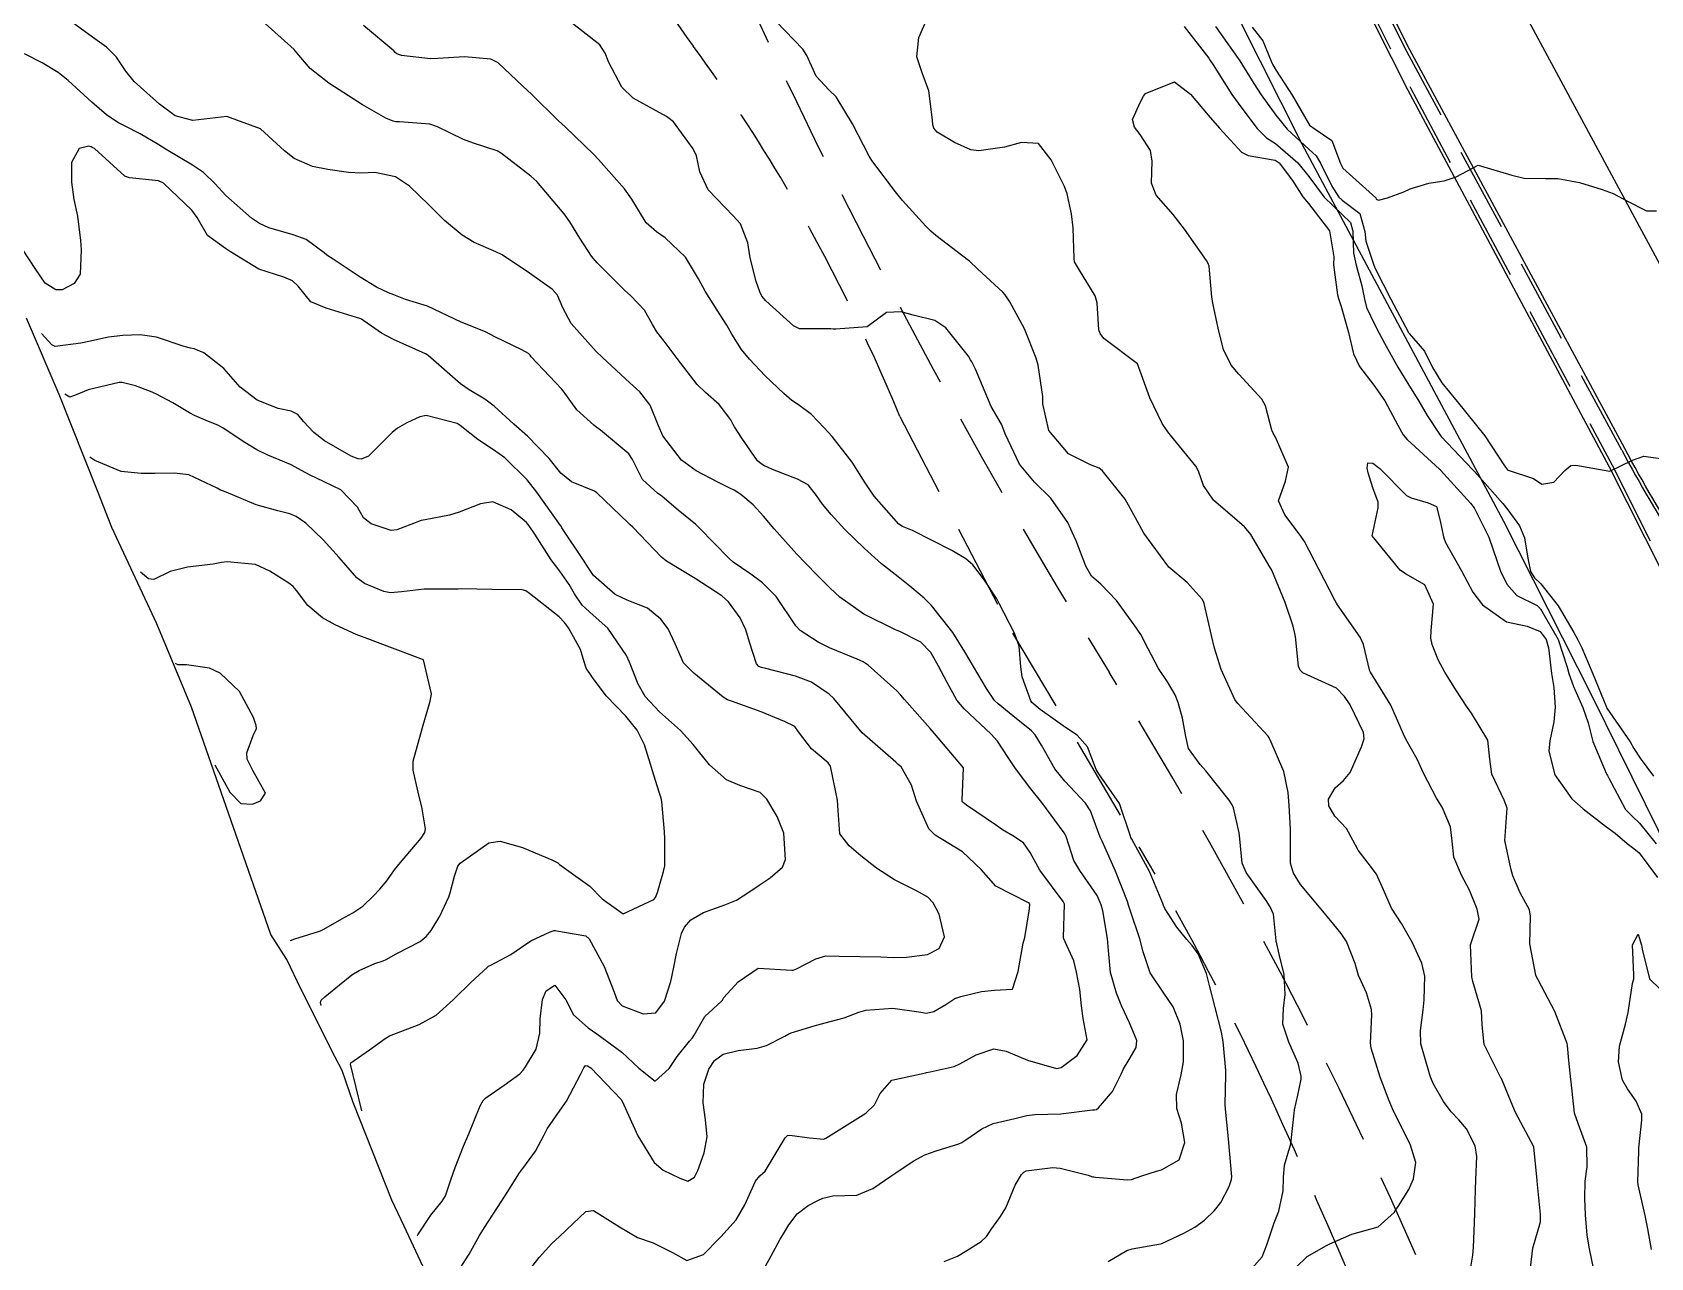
# Model space of a CAD drawing. Header units: metres. Extents: x 298520 to 308411, y 7433745 to 7450750.
# Drawn here: x 302644.4 to 302740.1, y 7440937.7 to 7441010.2 of the extents above; entities that cross this region are included whole.
import ezdxf

# ---------------------------------------------------------------- set-up
doc = ezdxf.new("R2010")
doc.units = ezdxf.units.M
doc.header["$LTSCALE"] = 10
doc.linetypes.add('DASHED', pattern=[0.75, 0.5, -0.25])
for name, color, linetype in [('Area', 45, 'Continuous'), ('Canteiro', 45, 'DASHED'), ('Curvas de Nivel 1m', 11, 'Continuous'), ('Curvas de Nivel 5m', 15, 'Continuous'), ('Vias Primárias', 230, 'Continuous'), ('Vias Secundárias', 230, 'DASHED')]:
    doc.layers.add(name, color=color, linetype=linetype)

msp = doc.modelspace()

# ---------------------------------------------------------------- linework, layer by layer
at = {"layer": 'Area'}
msp.add_polyline3d([(302690.281, 7440891.074, 763.461), (302685.371, 7440901.289, 762.691), (302684.109, 7440903.744, 762.881), (302683.109, 7440905.824, 763.361), (302678.395, 7440915.061, 773.001), (302676.278, 7440919.395, 768.061), (302675.533, 7440921.332, 770.751), (302675.264, 7440921.825, 780.751), (302670.496, 7440930.782, 757.921), (302666.37, 7440939.604, 763.641), (302665.641, 7440941.147, 763.231), (302663.358, 7440946.921, 757.271), (302662.693, 7440948.822, 757.801), (302662.295, 7440949.611, 758.961), (302660.285, 7440953.612, 755.331), (302659.422, 7440955.377, 757.851), (302658.488, 7440956.863, 755.241), (302653.797, 7440970.304, 751.521), (302651.742, 7440975.228, 760.161), (302649.09, 7440980.925, 758.221), (302648.243, 7440983.095, 762.611), (302645.975, 7440988.79, 758.451), (302644.037, 7440993.305, 755.891)], dxfattribs=at)
at = {"layer": 'Canteiro'}
msp.add_lwpolyline([(302741.786, 7440979.643, -0.017959), (302738.353, 7440985.498), (302725.645, 7441009.079), (302705.945, 7441048.292)], format="xyb", dxfattribs=at)
msp.add_lwpolyline([(302712.311, 7441033.791), (302725.858, 7441006.922), (302737.78, 7440984.608), (302743.075, 7440974.138)], dxfattribs=at)
at = {"layer": 'Curvas de Nivel 1m', "flags": 128}
for points, elevation in [([(302687.514, 7440936.856), (302688.072, 7440937.861), (302688.606, 7440938.845), (302688.786, 7440939.155), (302689.106, 7440939.68), (302689.607, 7440940.343), (302690.247, 7440940.829), (302690.817, 7440941.132), (302691.127, 7440941.269), (302691.72, 7440941.402), (302693.129, 7440941.444), (302694.071, 7440941.844), (302695.141, 7440942.566), (302695.433, 7440942.766), (302696.453, 7440943.451), (302697.159, 7440943.831), (302697.823, 7440944.073), (302699.169, 7440944.476), (302699.334, 7440944.554), (302699.57, 7440944.716), (302700.512, 7440945.375), (302701.183, 7440945.684), (302702.475, 7440945.97), (302703.188, 7440946.148), (302703.645, 7440946.209), (302705.189, 7440946.258), (302707.056, 7440946.486), (302707.192, 7440946.494), (302707.297, 7440946.514), (302707.428, 7440946.618), (302708.24, 7440947.572), (302708.763, 7440948.604), (302708.904, 7440948.917), (302709.226, 7440949.475), (302709.651, 7440950.181), (302709.684, 7440950.596), (302709.253, 7440951.628), (302708.806, 7440952.605), (302708.488, 7440953.395), (302708.131, 7440954.612), (302708.01, 7440955.909), (302707.96, 7440956.614), (302707.679, 7440958.267), (302707.581, 7440958.618), (302707.341, 7440959.169), (302706.319, 7440960.636), (302705.967, 7440961.239), (302705.5, 7440962.648), (302705.468, 7440962.733), (302705.385, 7440962.873), (302704.07, 7440964.663), (302703.415, 7440965.478), (302702.504, 7440966.684), (302702.081, 7440967.332), (302701.449, 7440968.283), (302701.08, 7440968.704), (302699.475, 7440970.199), (302699.049, 7440970.724), (302698.464, 7440971.76), (302697.955, 7440972.735), (302697.511, 7440973.537), (302696.917, 7440974.149), (302695.672, 7440974.768), (302695.524, 7440974.832), (302695.426, 7440974.87), (302693.538, 7440975.807), (302692.126, 7440976.804), (302691.558, 7440977.332), (302690.821, 7440978.076), (302690.076, 7440978.832), (302689.581, 7440979.35), (302688.245, 7440980.854), (302687.61, 7440981.602), (302687.011, 7440982.263), (302686.281, 7440982.88), (302685.87, 7440983.131), (302685.627, 7440983.252), (302684.921, 7440983.606), (302683.637, 7440984.273), (302682.769, 7440984.919), (302681.664, 7440986.343), (302681.397, 7440986.934), (302680.911, 7440988.168), (302680.302, 7440988.951), (302679.701, 7440989.486), (302678.094, 7440990.976), (302677.727, 7440991.34), (302676.24, 7440992.995), (302675.752, 7440993.921), (302675.428, 7440994.673), (302675.14, 7440995.009), (302673.777, 7440995.973), (302672.155, 7440997.046), (302671.795, 7440997.221), (302670.508, 7440997.777), (302669.804, 7440998.215), (302668.757, 7440999.091), (302667.827, 7441000.014), (302666.678, 7441001.112), (302665.848, 7441001.659), (302664.626, 7441001.914), (302663.85, 7441001.883), (302663.084, 7441001.925), (302661.852, 7441002.103), (302660.949, 7441002.279), (302659.858, 7441002.755), (302659.283, 7441003.206), (302657.876, 7441004.502), (302655.883, 7441005.24), (302653.88, 7441005.003), (302652.823, 7441005.281), (302651.893, 7441005.955), (302650.402, 7441007.305), (302649.919, 7441007.92), (302649.359, 7441008.75), (302648.761, 7441009.328), (302647.942, 7441009.922), (302645.963, 7441011.36)], 758), ([(302698.291, 7440937.518), (302699.084, 7440937.841), (302699.637, 7440938.165), (302700.484, 7440938.706), (302700.803, 7440938.998), (302701.104, 7440939.463), (302701.625, 7440940.183), (302701.936, 7440940.688), (302702.497, 7440942.04), (302702.871, 7440942.674), (302703.005, 7440942.812), (302703.146, 7440942.876), (302704.728, 7440943.076), (302705.149, 7440943.05), (302706.798, 7440942.625), (302707.056, 7440942.536), (302707.142, 7440942.522), (302707.249, 7440942.512), (302709.14, 7440942.348), (302709.363, 7440942.375), (302709.99, 7440942.592), (302710.857, 7440942.873), (302711.148, 7440942.95), (302712.18, 7440943.542), (302712.519, 7440944.56), (302712.328, 7440945.706), (302712.053, 7440946.567), (302712.025, 7440947.391), (302712.298, 7440948.564), (302712.451, 7440949.335), (302712.446, 7440950.562), (302712.239, 7440951.552), (302711.826, 7440952.572), (302711.275, 7440953.385), (302710.476, 7440954.588), (302710.067, 7440955.831), (302709.855, 7440956.595), (302709.329, 7440958.183), (302709.201, 7440958.601), (302709.129, 7440958.809), (302708.43, 7440960.609), (302707.628, 7440962.37), (302707.518, 7440962.619), (302707.387, 7440962.999), (302706.939, 7440964.168), (302706.643, 7440964.631), (302705.422, 7440965.928), (302704.841, 7440966.656), (302704.053, 7440968.058), (302703.684, 7440968.668), (302703.457, 7440968.909), (302702.361, 7440969.795), (302701.48, 7440970.496), (302701.274, 7440970.702), (302700.795, 7440971.402), (302700.025, 7440972.715), (302699.512, 7440973.581), (302698.806, 7440974.727), (302697.547, 7440976.318), (302697.113, 7440976.747), (302696.264, 7440977.463), (302695.565, 7440978.007), (302694.59, 7440978.78), (302693.586, 7440979.677), (302692.424, 7440980.802), (302691.612, 7440981.689), (302691.103, 7440982.302), (302690.747, 7440982.823), (302690.244, 7440983.446), (302689.632, 7440983.789), (302688.138, 7440984.355), (302687.64, 7440984.599), (302687.47, 7440984.692), (302687.249, 7440984.866), (302686.323, 7440986.22), (302685.894, 7440986.887), (302685.813, 7440987.026), (302685.677, 7440987.291), (302684.99, 7440988.201), (302684.192, 7440988.905), (302683.7, 7440989.381), (302682.504, 7440990.922), (302681.733, 7440991.941), (302681.305, 7440992.503), (302681.05, 7440992.94), (302680.585, 7440993.781), (302679.76, 7440994.629), (302679.392, 7440994.964), (302677.787, 7440996.573), (302677.446, 7440996.983), (302676.749, 7440998.045), (302676.158, 7440998.997), (302675.82, 7440999.482), (302674.53, 7441001.02), (302674.202, 7441001.381), (302673.85, 7441001.714), (302672.125, 7441003.047), (302671.864, 7441003.202), (302670.463, 7441003.665), (302669.871, 7441003.867), (302668.343, 7441004.631), (302667.88, 7441004.785), (302666.091, 7441004.908), (302665.881, 7441004.923), (302665.708, 7441004.949), (302665.285, 7441005.129), (302663.895, 7441005.928), (302661.973, 7441007.169), (302661.913, 7441007.211), (302660.815, 7441008.08), (302659.932, 7441009.124), (302659.862, 7441009.201), (302657.958, 7441010.911)], 759), ([(302716.486, 7440937.109), (302717.086, 7440937.807), (302717.363, 7440938.506), (302717.799, 7440939.814), (302718.076, 7440940.496), (302718.346, 7440941.703), (302718.349, 7440942.492), (302718.423, 7440943.222), (302718.784, 7440944.486), (302718.997, 7440946.289), (302719.009, 7440946.483), (302719.202, 7440947.361), (302719.394, 7440948.296), (302719.394, 7440948.478), (302719.224, 7440949.248), (302718.677, 7440950.488), (302718.323, 7440951.563), (302718.364, 7440952.489), (302718.451, 7440953.309), (302718.39, 7440954.489), (302718.098, 7440955.695), (302717.931, 7440956.494), (302717.767, 7440958.057), (302717.578, 7440958.498), (302717.338, 7440958.869), (302716.142, 7440960.518), (302715.917, 7440961.07), (302715.767, 7440962.524), (302715.731, 7440962.869), (302715.401, 7440964.35), (302715.329, 7440964.531), (302715.142, 7440964.798), (302713.77, 7440966.547), (302713.437, 7440966.918), (302712.741, 7440967.855), (302712.584, 7440968.563), (302712.38, 7440969.656), (302712.122, 7440970.57), (302711.956, 7440971.041), (302711.495, 7440971.801), (302710.971, 7440972.585), (302710.358, 7440973.748), (302709.917, 7440974.596), (302709.531, 7440975.169), (302708.478, 7440976.611), (302707.563, 7440977.584), (302706.996, 7440978.057), (302706.663, 7440978.634), (302706.09, 7440980.148), (302705.868, 7440980.646), (302705.791, 7440980.833), (302705.609, 7440981.229), (302704.601, 7440982.66), (302703.632, 7440983.604), (302702.748, 7440984.679), (302701.896, 7440986.461), (302701.82, 7440986.689), (302701.676, 7440987.038), (302701.071, 7440988.083), (302700.809, 7440988.703), (302700.147, 7440990.283), (302699.933, 7440990.717), (302699.859, 7440990.852), (302699.726, 7440991.052), (302698.391, 7440992.734), (302697.747, 7440993.171), (302696.467, 7440993.477), (302695.752, 7440993.674), (302694.888, 7440993.642), (302693.743, 7440992.79), (302691.898, 7440992.652), (302691.741, 7440992.663), (302691.598, 7440992.668), (302689.741, 7440992.681), (302689.389, 7440992.844), (302687.758, 7440994.327), (302687.514, 7440994.617), (302687.386, 7440994.866), (302687.172, 7440995.469), (302686.828, 7440996.874), (302686.694, 7440997.769), (302686.25, 7440998.883), (302685.82, 7440999.358), (302684.337, 7441000.905), (302683.854, 7441001.969), (302683.643, 7441002.912), (302683.454, 7441003.327), (302682.286, 7441004.926), (302681.887, 7441005.232), (302681.273, 7441005.559), (302679.903, 7441006.317), (302679.246, 7441006.967), (302678.474, 7441008.428), (302678.245, 7441008.977), (302677.94, 7441009.471), (302675.963, 7441011)], 761), ([(302719.08, 7440937.165), (302719.75, 7440937.81), (302720.907, 7440938.462), (302721.025, 7440938.529), (302721.094, 7440938.563), (302722.403, 7440939.141), (302723.107, 7440939.344), (302723.962, 7440939.569), (302724.901, 7440940.412), (302724.985, 7440940.55), (302725.127, 7440940.776), (302725.763, 7440941.778), (302726.045, 7440942.401), (302726.175, 7440943.382), (302725.871, 7440944.403), (302725.186, 7440945.766), (302724.859, 7440946.413), (302724.595, 7440947.02), (302724.075, 7440948.421), (302723.534, 7440950.131), (302723.495, 7440950.427), (302723.577, 7440952.11), (302723.564, 7440952.427), (302723.273, 7440953.407), (302722.944, 7440954.099), (302722.791, 7440954.437), (302722.591, 7440955.143), (302722.09, 7440956.448), (302721.775, 7440956.91), (302721.323, 7440957.448), (302720.482, 7440958.469), (302719.353, 7440959.82), (302718.943, 7440960.484), (302718.773, 7440961.081), (302718.778, 7440962.486), (302718.778, 7440963.097), (302718.685, 7440964.487), (302718.642, 7440965.26), (302718.381, 7440966.491), (302717.571, 7440968.38), (302717.51, 7440968.499), (302717.454, 7440968.579), (302715.658, 7440970.527), (302715.576, 7440970.621), (302715.485, 7440970.766), (302714.665, 7440972.538), (302714.27, 7440973.788), (302714.105, 7440974.544), (302713.671, 7440976.429), (302713.631, 7440976.549), (302713.554, 7440976.682), (302712.667, 7440977.666), (302711.573, 7440978.58), (302710.103, 7440980.595), (302709.612, 7440981.505), (302708.993, 7440982.606), (302707.64, 7440984.297), (302707.453, 7440984.435), (302706.946, 7440984.63), (302705.652, 7440985.282), (302704.48, 7440986.662), (302704.122, 7440988.232), (302704.123, 7440988.666), (302703.856, 7440990.533), (302703.816, 7440990.669), (302703.726, 7440990.94), (302703.04, 7440992.677), (302702.167, 7440994.277), (302701.897, 7440994.689), (302701.765, 7440994.84), (302700.285, 7440996.213), (302699.792, 7440996.672), (302699.733, 7440996.721), (302697.808, 7440998.199), (302697.512, 7440998.446), (302697.207, 7440998.749), (302695.835, 7441000.27), (302695.416, 7441000.774), (302694.012, 7441002.638), (302693.914, 7441002.789), (302693.864, 7441002.88), (302692.879, 7441004.8), (302691.907, 7441006.393), (302691.48, 7441006.816), (302690.719, 7441007.626), (302690.166, 7441008.837), (302689.938, 7441009.211), (302688.369, 7441010.856)], 762), ([(302729.296, 7440936.358), (302729.545, 7440937.898), (302729.59, 7440938.355), (302729.65, 7440939.819), (302729.668, 7440940.355), (302729.714, 7440941.777), (302729.734, 7440942.354), (302729.781, 7440943.729), (302729.681, 7440944.355), (302729.178, 7440945.364), (302728.73, 7440945.908), (302728.274, 7440946.374), (302727.809, 7440946.99), (302727.21, 7440948.055), (302727.072, 7440948.391), (302726.989, 7440948.619), (302726.475, 7440950.398), (302726.461, 7440951.188), (302726.609, 7440952.397), (302726.675, 7440952.99), (302726.717, 7440954.396), (302726.531, 7440955.161), (302725.967, 7440956.403), (302725.324, 7440957.51), (302724.75, 7440958.416), (302724.265, 7440959.505), (302723.847, 7440960.425), (302723.369, 7440961.08), (302722.776, 7440961.838), (302722.461, 7440962.444), (302722.076, 7440963.136), (302721.397, 7440963.86), (302721.036, 7440964.464), (302721.01, 7440964.863), (302721.419, 7440965.524), (302721.907, 7440965.972), (302722.301, 7440966.447), (302722.976, 7440967.965), (302723.118, 7440968.435), (302723.083, 7440968.811), (302722.291, 7440970.448), (302721.969, 7440970.934), (302721.493, 7440971.427), (302719.758, 7440972.22), (302719.501, 7440972.33), (302719.343, 7440972.482), (302719.252, 7440972.736), (302719.064, 7440974.485), (302718.927, 7440975.091), (302718.456, 7440976.491), (302717.667, 7440978.404), (302717.61, 7440978.5), (302717.574, 7440978.564), (302716.424, 7440980.518), (302716.044, 7440980.96), (302715.611, 7440981.334), (302714.222, 7440982.544), (302713.632, 7440983.412), (302713.339, 7440984.253), (302713.169, 7440984.557), (302711.67, 7440986.397), (302711.525, 7440986.581), (302711.181, 7440987.082), (302710.458, 7440988.592), (302709.723, 7440990.6), (302707.738, 7440992.108), (302707.514, 7440992.397), (302707.438, 7440992.625), (302707.349, 7440994.217), (302707.222, 7440994.628), (302706.289, 7440996.139), (302706.008, 7440996.647), (302705.98, 7440996.832), (302705.919, 7440998.648), (302705.825, 7440999.469), (302705.575, 7441000.653), (302705.406, 7441001.096), (302704.63, 7441002.662), (302703.873, 7441003.643), (302702.857, 7441003.696), (302701.87, 7441003.416), (302700.349, 7441003.194), (302699.868, 7441003.261), (302698.908, 7441003.694), (302697.879, 7441004.3), (302697.685, 7441004.547), (302697.627, 7441004.744), (302697.596, 7441005.036), (302697.393, 7441006.748), (302696.995, 7441007.825), (302696.678, 7441008.759), (302696.8, 7441009.908), (302697.171, 7441010.752)], 763), ([(302712.483, 7441010.565), (302713.934, 7441008.678), (302714.03, 7441008.549), (302714.198, 7441008.28), (302715.307, 7441006.536), (302715.901, 7441005.729), (302716.808, 7441004.516), (302717.35, 7441003.98), (302717.874, 7441003.631), (302719.209, 7441002.487), (302719.851, 7441001.688), (302720.766, 7441000.471), (302721.823, 7440999.439), (302722.32, 7440998.955), (302722.456, 7440998.45), (302722.501, 7440997.151), (302722.644, 7440996.447), (302722.993, 7440995.223), (302723.138, 7440994.439), (302723.267, 7440993.947), (302723.748, 7440992.921), (302724.012, 7440992.427), (302724.337, 7440991.824), (302725.108, 7440990.416), (302725.709, 7440989.45), (302726.358, 7440988.4), (302726.85, 7440987.558), (302727.619, 7440986.381), (302727.672, 7440986.314), (302729.528, 7440984.361), (302729.642, 7440984.234), (302731.317, 7440982.343), (302731.619, 7440981.972), (302732.302, 7440981.022), (302732.604, 7440980.325), (302732.802, 7440979.105), (302732.961, 7440978.319), (302733.2, 7440977.946), (302733.566, 7440977.605), (302734.598, 7440976.3), (302735.529, 7440974.719), (302735.766, 7440974.288), (302736, 7440973.803), (302736.655, 7440972.278), (302737.461, 7440970.293), (302737.468, 7440970.27), (302737.483, 7440970.246), (302738.843, 7440968.249), (302739.067, 7440967.864), (302739.443, 7440967.286), (302740.224, 7440966.232)], 763), ([(302714.342, 7441010.546), (302715.332, 7441009.143), (302715.767, 7441008.532), (302715.93, 7441008.277), (302716.594, 7441007.194), (302717.032, 7441006.513), (302717.895, 7441005.309), (302718.564, 7441004.493), (302719.871, 7441003.285), (302720.296, 7441002.902), (302720.539, 7441002.473), (302721.205, 7441001.104), (302721.631, 7441000.462), (302721.831, 7441000.291), (302722.866, 7440999.487), (302723.166, 7440998.44), (302723.233, 7440997.865), (302723.69, 7440996.432), (302723.789, 7440996.2), (302724.705, 7440994.421), (302725.744, 7440992.469), (302725.767, 7440992.434), (302725.793, 7440992.409), (302726.69, 7440991.353), (302727.174, 7440990.388), (302727.71, 7440989.486), (302728.617, 7440988.371), (302729.68, 7440987.062), (302730.262, 7440986.354), (302731.418, 7440984.571), (302731.6, 7440984.34), (302731.643, 7440984.315), (302733.145, 7440983.825), (302733.635, 7440983.486), (302734.336, 7440983.603), (302734.994, 7440984.296), (302735.353, 7440984.587), (302735.648, 7440984.614), (302737.643, 7440984.26), (302738.984, 7440984.916), (302739.657, 7440985.15), (302740.914, 7440984.967)], 762), ([(302716.505, 7441010.522), (302717.136, 7441009.704), (302717.624, 7441008.505), (302717.717, 7441008.289), (302717.927, 7441007.954), (302718.864, 7441006.49), (302719.887, 7441004.721), (302720.236, 7441004.475), (302721.222, 7441003.805), (302721.73, 7441002.461), (302721.859, 7441002.177), (302723.809, 7441000.43), (302723.817, 7441000.414), (302723.832, 7441000.337), (302723.983, 7441000.277), (302724.501, 7441000.423), (302725.473, 7441000.779), (302725.841, 7441000.947), (302726.957, 7441001.282), (302727.849, 7441001.423), (302728.558, 7441001.668), (302729.863, 7441002.36), (302731.854, 7441001.765), (302732.592, 7441001.589), (302733.852, 7441001.56), (302734.578, 7441001.576), (302735.849, 7441001.332), (302737.202, 7441000.911), (302737.839, 7441000.677), (302738.647, 7441000.252), (302739.827, 7440999.646), (302740.4, 7440999.662)], 761), ([(302673.771, 7440937.023), (302674.343, 7440937.758), (302675.089, 7440938.589), (302675.55, 7440939.003), (302676.343, 7440939.753), (302677.115, 7440940.472), (302677.559, 7440940.533), (302679.102, 7440939.575), (302680.168, 7440938.949), (302681.09, 7440938.622), (302682.223, 7440938.061), (302683.08, 7440937.58), (302684.057, 7440937.927), (302684.99, 7440938.891), (302685.048, 7440938.936), (302685.094, 7440938.974), (302686, 7440939.986), (302686.51, 7440940.869), (302687.137, 7440942.265), (302687.402, 7440942.595), (302687.702, 7440942.854), (302688.246, 7440943.759), (302688.899, 7440944.843), (302689.041, 7440944.975), (302689.174, 7440944.993), (302690.325, 7440944.828), (302691.172, 7440944.755), (302691.223, 7440944.769), (302691.294, 7440944.818), (302693.185, 7440946.002), (302693.671, 7440946.302), (302694.167, 7440946.78), (302694.519, 7440947.458), (302695.208, 7440948.252), (302697.119, 7440948.649), (302697.212, 7440948.685), (302697.252, 7440948.7), (302697.476, 7440948.737), (302698.881, 7440949.061), (302699.22, 7440949.209), (302700.195, 7440949.744), (302701.234, 7440950.1), (302701.962, 7440949.959), (302703.224, 7440949.433), (302704.932, 7440948.938), (302705.218, 7440948.99), (302706.162, 7440949.703), (302706.743, 7440950.627), (302706.509, 7440951.885), (302706.41, 7440952.633), (302706.311, 7440953.6), (302706.123, 7440954.638), (302705.966, 7440955.307), (302705.345, 7440956.65), (302705.341, 7440956.677), (302705.4, 7440958.649), (302705.335, 7440958.806), (302703.948, 7440960.664), (302703.373, 7440961.709), (302702.985, 7440962.282), (302702.348, 7440962.686), (302701.739, 7440963.047), (302701.389, 7440963.303), (302699.621, 7440964.506), (302699.412, 7440964.664), (302699.367, 7440964.72), (302699.355, 7440964.779), (302699.433, 7440966.72), (302697.714, 7440968.737), (302697.457, 7440969.04), (302695.946, 7440970.763), (302695.733, 7440971.014), (302695.488, 7440971.276), (302693.801, 7440972.787), (302693.505, 7440972.978), (302693.159, 7440973.141), (302691.513, 7440973.814), (302690.849, 7440974.153), (302689.779, 7440974.836), (302689.527, 7440975.122), (302688.353, 7440976.852), (302687.561, 7440977.657), (302686.857, 7440978.162), (302685.81, 7440978.886), (302685.576, 7440979.091), (302683.811, 7440980.908), (302683.605, 7440981.101), (302682.573, 7440981.961), (302681.621, 7440982.764), (302681.527, 7440982.836), (302681.372, 7440982.934), (302680.449, 7440983.766), (302679.859, 7440984.957), (302679.648, 7440985.279), (302677.969, 7440986.676), (302677.672, 7440986.909), (302677.579, 7440986.981), (302676.577, 7440987.892), (302675.767, 7440989.009), (302675.694, 7440989.112), (302673.881, 7440991.028), (302673.811, 7440991.116), (302673.725, 7440991.209), (302673.323, 7440991.438), (302671.735, 7440992.213), (302671.17, 7440992.491), (302669.743, 7440993.08), (302667.752, 7440994.014), (302666.454, 7440994.415), (302665.759, 7440994.678), (302665.447, 7440994.812), (302664.738, 7440995.135), (302663.772, 7440995.739), (302662.163, 7440996.791), (302661.791, 7440997.041), (302661.636, 7440997.172), (302660.568, 7440997.956), (302659.803, 7440998.241), (302658.371, 7440998.651), (302657.81, 7440998.903), (302657.332, 7440999.225), (302655.833, 7441000.559), (302655.186, 7441001.25), (302654.51, 7441001.921), (302653.854, 7441002.359), (302652.305, 7441003.286), (302651.866, 7441003.559), (302650.766, 7441004.201), (302649.876, 7441004.666), (302649.441, 7441004.879), (302648.761, 7441005.327), (302647.894, 7441006.083), (302646.506, 7441007.354), (302645.918, 7441007.83), (302644.956, 7441008.407), (302643.928, 7441008.937)], 757), ([(302732.856, 7440936.313), (302733.093, 7440938.31), (302733.554, 7440939.868), (302733.559, 7440940.306), (302733.382, 7440942.067), (302733.361, 7440942.308), (302733.163, 7440944.31), (302732.08, 7440946.327), (302731.815, 7440946.946), (302731.237, 7440948.34), (302731.214, 7440948.385), (302730.226, 7440950.35), (302730.097, 7440951.509), (302730.059, 7440952.352), (302729.554, 7440954.083), (302729.483, 7440954.358), (302729.416, 7440956.254), (302729.445, 7440956.359), (302729.917, 7440957.764), (302729.816, 7440958.355), (302729.35, 7440959.474), (302728.876, 7440960.367), (302728.422, 7440961.423), (302728.328, 7440962.376), (302728.232, 7440963.218), (302727.733, 7440964.385), (302727.411, 7440964.916), (302726.643, 7440966.392), (302726.265, 7440967.221), (302725.597, 7440968.408), (302725.457, 7440968.71), (302724.705, 7440970.418), (302723.502, 7440972.366), (302723.474, 7440972.401), (302723.461, 7440972.431), (302723.083, 7440974.001), (302722.886, 7440974.44), (302721.551, 7440976.349), (302721.484, 7440976.461), (302721.395, 7440976.621), (302720.445, 7440978.471), (302719.597, 7440980.096), (302719.345, 7440980.483), (302718.433, 7440981.674), (302718.052, 7440982.496), (302718.466, 7440983.66), (302718.656, 7440984.49), (302717.89, 7440986.277), (302717.753, 7440986.499), (302717.675, 7440986.69), (302717.301, 7440988.118), (302717.082, 7440988.509), (302715.715, 7440989.987), (302715.257, 7440990.535), (302714.809, 7440991.462), (302714.527, 7440992.542), (302714.203, 7440994.101), (302714.127, 7440994.546), (302713.954, 7440996.385), (302713.905, 7440996.549), (302713.795, 7440996.727), (302712.496, 7440998.563), (302711.826, 7440999.437), (302710.823, 7441000.585), (302710.554, 7441001.293), (302710.59, 7441002.589), (302710.498, 7441003.22), (302709.879, 7441004.175), (302709.546, 7441004.603), (302709.434, 7441005.061), (302709.905, 7441006.1), (302710.078, 7441006.43), (302710.207, 7441006.596), (302711.92, 7441007.286), (302712.851, 7441006.561), (302713.894, 7441005.305), (302714.58, 7441004.543), (302715.869, 7441003.122), (302716.272, 7441002.929), (302717.864, 7441002.648), (302718.106, 7441002.498), (302718.882, 7441001.455), (302719.495, 7441000.483), (302719.829, 7441000.082), (302721.086, 7440998.467), (302721.331, 7440996.932), (302721.32, 7440996.465), (302721.547, 7440994.681), (302721.602, 7440994.462), (302721.758, 7440993.994), (302722.11, 7440992.818), (302722.195, 7440992.453), (302722.486, 7440991.204), (302722.857, 7440990.443), (302723.707, 7440989.351), (302724.34, 7440988.424), (302725.111, 7440986.983), (302725.423, 7440986.412), (302725.669, 7440986.124), (302727.574, 7440984.381), (302727.613, 7440984.351), (302727.642, 7440984.319), (302729.42, 7440982.362), (302729.62, 7440982.09), (302730.497, 7440980.351), (302730.961, 7440978.968), (302731.182, 7440978.344), (302731.565, 7440977.578), (302732.143, 7440976.915), (302733.346, 7440976.313), (302733.55, 7440976.121), (302734.6, 7440974.299), (302735.13, 7440972.67), (302735.221, 7440972.293), (302735.495, 7440971.532), (302736.061, 7440970.284), (302736.367, 7440969.384), (302736.652, 7440968.278), (302737.434, 7440966.409), (302737.48, 7440966.316), (302737.504, 7440966.269), (302737.565, 7440966.134), (302738.575, 7440964.252), (302738.982, 7440963.829), (302739.395, 7440963.444), (302740.399, 7440962.23)], 764), ([(302669.642, 7440937.074), (302670.201, 7440937.954), (302670.83, 7440939.063), (302671.108, 7440939.529), (302672.099, 7440941.04), (302672.498, 7440941.667), (302673.14, 7440942.701), (302673.277, 7440942.893), (302673.387, 7440943.028), (302674.128, 7440944.051), (302674.64, 7440945.015), (302674.824, 7440945.366), (302675.182, 7440945.872), (302675.96, 7440946.998), (302676.795, 7440948.572), (302676.983, 7440948.983), (302677.09, 7440949.106), (302677.215, 7440949.094), (302677.399, 7440948.978), (302679.194, 7440947.092), (302679.278, 7440946.959), (302679.357, 7440946.792), (302680.192, 7440944.95), (302681.15, 7440943.38), (302681.69, 7440942.932), (302682.674, 7440942.453), (302683.137, 7440942.273), (302683.533, 7440942.512), (302683.723, 7440942.904), (302684.109, 7440943.95), (302684.278, 7440944.899), (302684.183, 7440945.9), (302684.036, 7440946.902), (302684.089, 7440948.016), (302684.384, 7440948.898), (302684.717, 7440949.399), (302685.226, 7440949.785), (302686.106, 7440950.001), (302687.232, 7440950.141), (302687.792, 7440950.297), (302688.864, 7440950.844), (302689.105, 7440950.98), (302689.245, 7440951.044), (302690.61, 7440951.466), (302691.251, 7440951.626), (302692.386, 7440951.934), (302693.258, 7440952.26), (302693.665, 7440952.38), (302695.26, 7440952.512), (302696.795, 7440952.283), (302697.258, 7440952.203), (302697.689, 7440952.305), (302698.386, 7440952.729), (302698.923, 7440953.069), (302699.27, 7440953.195), (302700.502, 7440953.48), (302701.276, 7440953.559), (302702.329, 7440953.632), (302702.668, 7440954.679), (302702.973, 7440956.338), (302703.06, 7440956.674), (302703.33, 7440958.383), (302703.352, 7440958.65), (302703.348, 7440958.67), (302703.333, 7440958.69), (302703.282, 7440958.723), (302701.348, 7440959.727), (302700.488, 7440960.709), (302699.373, 7440961.751), (302697.77, 7440962.736), (302697.388, 7440963.102), (302696.665, 7440964.751), (302696.365, 7440965.698), (302695.744, 7440966.765), (302695.584, 7440966.918), (302695.436, 7440967.05), (302693.453, 7440968.79), (302691.761, 7440970.807), (302691.485, 7440971.067), (302690.441, 7440971.774), (302689.496, 7440972.145), (302687.759, 7440972.599), (302687.501, 7440972.642), (302687.339, 7440972.7), (302687.207, 7440972.864), (302686.782, 7440974.137), (302686.562, 7440974.874), (302686.237, 7440975.577), (302685.549, 7440976.532), (302685.15, 7440976.894), (302683.563, 7440977.921), (302681.876, 7440978.927), (302681.576, 7440979.165), (302679.891, 7440980.956), (302679.739, 7440981.093), (302679.605, 7440981.204), (302677.753, 7440982.979), (302677.624, 7440983.074), (302676.252, 7440983.623), (302675.634, 7440984.139), (302674.934, 7440985.017), (302673.662, 7440986.322), (302672.854, 7440987.038), (302671.683, 7440988.103), (302671.146, 7440988.517), (302670.208, 7440989.072), (302669.698, 7440989.425), (302667.786, 7440991.099), (302667.723, 7440991.147), (302667.63, 7440991.195), (302665.732, 7440992.045), (302665.023, 7440992.418), (302663.991, 7440993.146), (302663.836, 7440993.241), (302663.744, 7440993.278), (302663.549, 7440993.348), (302661.75, 7440993.891), (302660.851, 7440994.281), (302660.092, 7440995.195), (302659.768, 7440995.512), (302659.254, 7440995.722), (302657.783, 7440996.201), (302656.106, 7440997.237), (302655.795, 7440997.425), (302654.739, 7440998.193), (302654.124, 7440999.265), (302653.819, 7440999.695), (302652.133, 7441001.287), (302651.844, 7441001.424), (302650.129, 7441001.599), (302649.847, 7441001.704), (302648.054, 7441003.338), (302647.929, 7441003.404), (302647.864, 7441003.434), (302647.724, 7441003.482), (302647.155, 7441003.347), (302646.699, 7441002.507), (302646.704, 7441001.351), (302646.846, 7441000.331), (302647.046, 7440999.348), (302647.238, 7440997.906), (302647.263, 7440997.345), (302647.21, 7440995.914), (302646.864, 7440995.349), (302646.147, 7440994.976), (302645.767, 7440994.974), (302645.139, 7440995.37), (302644.589, 7440996.186), (302643.793, 7440997.39)], 756), ([(302663.863, 7440946.44), (302663.195, 7440949.187), (302663.215, 7440949.275), (302664.327, 7440950.038), (302665.237, 7440950.712), (302665.5, 7440950.865), (302666.165, 7440951.116), (302667.247, 7440951.535), (302668.252, 7440952.091), (302669.262, 7440952.992), (302669.348, 7440953.079), (302670.316, 7440954.026), (302671.291, 7440954.922), (302671.361, 7440954.98), (302671.482, 7440955.048), (302672.669, 7440955.667), (302673.304, 7440956.104), (302673.849, 7440956.484), (302675.004, 7440957.013), (302675.227, 7440957.097), (302675.314, 7440957.102), (302675.39, 7440957.085), (302675.841, 7440957.002), (302677.1, 7440956.772), (302677.309, 7440956.603), (302678.193, 7440954.971), (302678.783, 7440953.452), (302678.962, 7440952.963), (302679.26, 7440952.638), (302680.488, 7440952.174), (302681.256, 7440952.222), (302681.75, 7440952.925), (302682.13, 7440954.071), (302682.313, 7440954.92), (302682.477, 7440955.742), (302682.765, 7440956.915), (302682.933, 7440957.298), (302683.321, 7440957.727), (302684.066, 7440958.162), (302685.33, 7440958.615), (302686.022, 7440958.88), (302686.813, 7440959.396), (302687.347, 7440959.784), (302687.998, 7440960.209), (302688.742, 7440960.846), (302688.92, 7440961.292), (302688.806, 7440962.846), (302688.413, 7440963.835), (302687.807, 7440964.856), (302687.417, 7440965.252), (302686.207, 7440965.664), (302685.424, 7440965.999), (302684.415, 7440966.9), (302683.445, 7440968.097), (302682.711, 7440968.917), (302681.469, 7440970.027), (302680.614, 7440970.943), (302680.212, 7440971.671), (302679.695, 7440972.957), (302679.509, 7440973.358), (302678.414, 7440974.971), (302677.541, 7440975.738), (302676.89, 7440976.333), (302676.44, 7440976.997), (302676.12, 7440977.563), (302675.566, 7440978.352), (302675.052, 7440979.015), (302674.093, 7440980.527), (302673.766, 7440981.028), (302673.605, 7440981.222), (302672.688, 7440981.963), (302671.617, 7440982.446), (302670.884, 7440982.33), (302669.61, 7440981.829), (302669.045, 7440981.649), (302667.606, 7440981.385), (302667.368, 7440981.34), (302666.77, 7440981.108), (302665.925, 7440980.79), (302665.598, 7440980.76), (302664.422, 7440981.138), (302663.961, 7440981.499), (302663.613, 7440982.136), (302662.617, 7440983.16), (302661.63, 7440983.633), (302660.769, 7440984.049), (302659.645, 7440984.648), (302658.302, 7440985.214), (302657.656, 7440985.514), (302656.942, 7440985.945), (302655.669, 7440986.8), (302655.383, 7440986.957), (302654.652, 7440987.255), (302653.968, 7440987.558), (302653.677, 7440987.717), (302652.699, 7440988.296), (302651.688, 7440988.837), (302651.371, 7440988.976), (302650.486, 7440989.308), (302649.696, 7440989.509), (302649.513, 7440989.504), (302648.771, 7440989.329), (302647.69, 7440989.07), (302646.981, 7440988.767), (302646.599, 7440988.627), (302646.313, 7440988.82)], 754), ([(302661.453, 7440952.67), (302661.429, 7440952.828), (302661.462, 7440952.967), (302661.672, 7440953.166), (302662.539, 7440953.892), (302663.283, 7440954.482), (302663.698, 7440954.735), (302664.631, 7440955.137), (302665.117, 7440955.31), (302665.296, 7440955.39), (302665.895, 7440955.718), (302667.306, 7440956.45), (302667.671, 7440956.735), (302667.972, 7440957.093), (302668.474, 7440957.936), (302669.001, 7440959.083), (302669.087, 7440959.332), (302669.351, 7440960.31), (302669.544, 7440960.893), (302669.682, 7440961.075), (302671.375, 7440962.274), (302672.038, 7440962.382), (302673.373, 7440961.996), (302675.099, 7440961.279), (302675.364, 7440961.143), (302675.445, 7440961.09), (302675.56, 7440961.007), (302677.344, 7440959.717), (302678.077, 7440958.973), (302679.324, 7440958.077), (302681.134, 7440958.933), (302681.224, 7440959.043), (302681.339, 7440959.337), (302681.708, 7440960.576), (302681.774, 7440960.926), (302681.78, 7440962.525), (302681.761, 7440962.926), (302681.608, 7440964.73), (302681.568, 7440964.928), (302681.417, 7440965.341), (302681.04, 7440966.547), (302680.932, 7440966.938), (302680.57, 7440968.069), (302680.147, 7440968.95), (302679.465, 7440969.772), (302678.319, 7440970.972), (302677.494, 7440972.058), (302677.123, 7440972.61), (302677.012, 7440972.987), (302676.796, 7440973.709), (302676.076, 7440975.002), (302675.844, 7440975.313), (302675.539, 7440975.637), (302673.784, 7440977.028), (302673.554, 7440977.175), (302673.35, 7440977.237), (302671.555, 7440977.269), (302669.778, 7440977.3), (302669.555, 7440977.287), (302669.354, 7440977.283), (302667.555, 7440977.289), (302666.204, 7440977.12), (302665.552, 7440977.06), (302665.158, 7440977.134), (302664.022, 7440977.607), (302663.561, 7440977.956), (302662.525, 7440979.16), (302661.588, 7440980.2), (302660.547, 7440981.186), (302659.991, 7440981.579), (302659.608, 7440981.735), (302658.902, 7440981.916), (302657.613, 7440982.278), (302655.848, 7440983.01), (302655.621, 7440983.093), (302655.512, 7440983.132), (302655.312, 7440983.245), (302653.634, 7440984.035), (302652.775, 7440984.139), (302651.635, 7440984.115), (302650.815, 7440984.123), (302649.637, 7440984.23), (302648.088, 7440984.894), (302647.773, 7440985.08)], 753), ([(302659.643, 7440956.51), (302659.896, 7440956.603), (302661.312, 7440957.033), (302661.413, 7440957.068), (302661.622, 7440957.167), (302662.688, 7440957.787), (302663.323, 7440958.134), (302663.928, 7440958.543), (302664.562, 7440959.138), (302664.935, 7440959.538), (302665.347, 7440960.04), (302665.801, 7440960.679), (302666.149, 7440961.118), (302667.378, 7440962.564), (302667.586, 7440962.893), (302667.627, 7440963.098), (302667.403, 7440964.418), (302667.233, 7440965.103), (302666.904, 7440966.584), (302666.904, 7440967.108), (302667.453, 7440969.1), (302667.913, 7440970.659), (302667.979, 7440971.095), (302667.503, 7440973.1), (302665.514, 7440973.842), (302664.385, 7440974.276), (302663.525, 7440974.609), (302662.294, 7440975.162), (302661.537, 7440975.581), (302660.671, 7440976.31), (302660.006, 7440977.193), (302659.806, 7440977.447), (302659.557, 7440977.634), (302658.428, 7440978.348), (302657.568, 7440978.736), (302655.9, 7440978.906), (302655.569, 7440978.856), (302655.072, 7440978.751), (302653.566, 7440978.589), (302652.528, 7440978.316), (302651.558, 7440977.848), (302651.261, 7440977.894), (302650.773, 7440978.29)], 752), ([(302655.173, 7440966.9), (302656.059, 7440965.286), (302656.709, 7440964.61), (302657.403, 7440964.566), (302657.867, 7440964.755), (302658.162, 7440965.213), (302657.426, 7440966.554), (302657.091, 7440967.223), (302657.059, 7440967.601), (302657.447, 7440968.62), (302657.635, 7440969.034), (302657.61, 7440969.218), (302657.46, 7440969.695), (302656.634, 7440971.228), (302655.494, 7440972.316), (302654.866, 7440972.619), (302653.498, 7440972.812), (302652.988, 7440972.814), (302652.853, 7440972.89)], 751), ([(302740.12, 7440938.23), (302739.898, 7440939.445), (302739.731, 7440940.234), (302739.33, 7440942.049), (302739.312, 7440942.238), (302739.357, 7440944.042), (302739.372, 7440944.238), (302739.549, 7440945.875), (302739.534, 7440946.237), (302739.201, 7440947.004), (302738.686, 7440947.726), (302738.392, 7440948.252), (302738.155, 7440949.33), (302738.216, 7440950.255), (302738.569, 7440951.563), (302738.732, 7440952.248), (302738.998, 7440953.962), (302739.065, 7440954.243), (302739.063, 7440954.466), (302738.995, 7440956.245), (302739.319, 7440956.884), (302739.532, 7440956.238), (302739.558, 7440955.989), (302739.993, 7440954.233), (302741.271, 7440952.999)], 766)]:
    msp.add_lwpolyline(points, dxfattribs=dict(at, elevation=elevation))
at = {"layer": 'Curvas de Nivel 5m', "flags": 128}
for points, elevation in [([(302707.994, 7440937.528), (302709.089, 7440938.164), (302709.407, 7440938.279), (302711.093, 7440938.557), (302711.169, 7440938.579), (302712.46, 7440939.202), (302713.108, 7440939.55), (302713.684, 7440939.975), (302714.28, 7440940.538), (302714.654, 7440941.008), (302715.137, 7440941.948), (302715.292, 7440942.377), (302715.306, 7440942.528), (302715.166, 7440944.081), (302715.127, 7440944.53), (302715.118, 7440944.586), (302714.922, 7440946.533), (302714.909, 7440946.819), (302714.948, 7440948.533), (302714.941, 7440948.809), (302714.789, 7440950.535), (302714.691, 7440951.093), (302714.31, 7440952.54), (302713.985, 7440953.841), (302713.808, 7440954.545), (302713.305, 7440955.724), (302712.962, 7440956.208), (302712.642, 7440956.56), (302712.047, 7440957.296), (302711.331, 7440958.389), (302711.259, 7440958.581), (302711.227, 7440958.688), (302710.433, 7440960.589), (302709.382, 7440962.5), (302709.332, 7440962.601), (302709.313, 7440962.671), (302708.67, 7440964.607), (302707.429, 7440966.356), (302707.272, 7440966.622), (302706.764, 7440967.948), (302706.152, 7440968.64), (302705.46, 7440969.11), (302703.967, 7440970.174), (302703.482, 7440970.58), (302703.414, 7440970.671), (302702.914, 7440972.095), (302702.831, 7440972.68), (302702.737, 7440973.904), (302702.46, 7440974.686), (302701.549, 7440976.429), (302701.408, 7440976.701), (302700.681, 7440977.82), (302699.983, 7440978.714), (302699.578, 7440979.073), (302698.751, 7440979.563), (302697.594, 7440980.164), (302696.418, 7440980.758), (302695.823, 7440980.984), (302695.606, 7440981.127), (302694.157, 7440982.785), (302693.631, 7440983.566), (302692.857, 7440984.798), (302691.665, 7440986.308), (302691.205, 7440986.817), (302690.458, 7440987.605), (302689.686, 7440988.176), (302689.292, 7440988.447), (302688.809, 7440988.849), (302687.708, 7440989.895), (302686.781, 7440990.874), (302686.308, 7440991.46), (302685.738, 7440992.366), (302685.437, 7440992.893), (302684.869, 7440993.781), (302684.154, 7440994.906), (302683.774, 7440995.63), (302683.002, 7440996.918), (302681.804, 7440998.066), (302681.277, 7440998.407), (302680.676, 7440998.947), (302679.834, 7441000.338), (302679.403, 7441000.964), (302677.86, 7441002.694), (302677.58, 7441002.983), (302675.879, 7441004.615), (302675.684, 7441004.806), (302675.481, 7441005.006), (302673.906, 7441006.543), (302673.377, 7441007.035), (302671.927, 7441008.409), (302671.496, 7441008.624), (302669.93, 7441008.757), (302668.357, 7441008.667), (302667.928, 7441008.647), (302666.205, 7441008.843), (302665.931, 7441008.932), (302665.838, 7441009.027), (302665.756, 7441009.123), (302663.955, 7441010.614)], 760), ([(302667.133, 7440939.03), (302667.149, 7440939.053), (302667.182, 7440939.099), (302667.938, 7440940.269), (302668.61, 7440941.085), (302668.807, 7440941.402), (302669.136, 7440942.35), (302669.386, 7440943.076), (302669.881, 7440944.35), (302670.19, 7440945.065), (302670.86, 7440946.725), (302671.037, 7440947.052), (302671.194, 7440947.202), (302672.284, 7440947.957), (302673.209, 7440948.623), (302673.405, 7440948.834), (302673.543, 7440949.027), (302674.171, 7440950.078), (302674.388, 7440951.019), (302674.403, 7440951.867), (302674.542, 7440953.017), (302674.756, 7440953.529), (302675.276, 7440953.866), (302675.921, 7440953), (302676.372, 7440952.111), (302677.246, 7440951.337), (302677.749, 7440950.975), (302679.227, 7440949.893), (302680.234, 7440948.95), (302681.205, 7440948.195), (302682.037, 7440948.928), (302682.504, 7440949.641), (302683.237, 7440950.542), (302683.406, 7440950.742), (302683.511, 7440950.907), (302684.137, 7440952.018), (302685.107, 7440952.892), (302685.184, 7440952.971), (302685.267, 7440953.143), (302686.105, 7440954.054), (302687.293, 7440954.86), (302689.291, 7440954.743), (302689.375, 7440954.756), (302689.568, 7440954.837), (302690.703, 7440955.422), (302691.301, 7440955.595), (302692.078, 7440955.586), (302693.301, 7440955.553), (302694.543, 7440955.535), (302695.3, 7440955.506), (302696.061, 7440955.519), (302697.302, 7440955.673), (302698.005, 7440956.034), (302698.317, 7440956.73), (302698.003, 7440958.056), (302697.65, 7440958.737), (302697.338, 7440959.069), (302696.649, 7440959.445), (302695.353, 7440960.089), (302694.297, 7440960.781), (302693.37, 7440961.514), (302692.677, 7440962.102), (302692.127, 7440962.809), (302692.018, 7440964.197), (302691.994, 7440964.811), (302691.891, 7440965.286), (302691.576, 7440966.809), (302691.435, 7440967.005), (302690.455, 7440967.837), (302689.689, 7440968.836), (302689.458, 7440969.161), (302688.852, 7440969.456), (302687.47, 7440970.02), (302685.714, 7440970.652), (302685.481, 7440970.735), (302685.229, 7440970.893), (302683.497, 7440972.306), (302682.888, 7440972.916), (302682.393, 7440974.048), (302681.977, 7440974.926), (302681.539, 7440975.513), (302680.751, 7440976.148), (302679.55, 7440976.633), (302678.84, 7440976.967), (302677.564, 7440978.088), (302677.202, 7440978.619), (302676.977, 7440978.989), (302675.694, 7440980.916), (302675.64, 7440981.009), (302675.62, 7440981.027), (302675.603, 7440981.046), (302674.205, 7440983.024), (302673.63, 7440983.748), (302672.319, 7440985.043), (302671.658, 7440985.525), (302670.732, 7440986.133), (302669.672, 7440986.959), (302669.499, 7440987.082), (302667.677, 7440987.55), (302667.299, 7440987.481), (302666.532, 7440987.111), (302665.978, 7440986.809), (302665.667, 7440986.546), (302664.266, 7440985.141), (302663.824, 7440984.974), (302663.651, 7440984.991), (302663.227, 7440985.154), (302661.662, 7440986.047), (302661.025, 7440986.539), (302660.421, 7440987.189), (302660.086, 7440987.603), (302659.679, 7440987.808), (302658.914, 7440987.974), (302657.685, 7440988.462), (302656.677, 7440989.23), (302655.709, 7440990.328), (302654.531, 7440991.258), (302653.945, 7440991.487), (302653.726, 7440991.539), (302653.359, 7440991.641), (302651.732, 7440992.192), (302650.754, 7440992.325), (302649.733, 7440992.291), (302648.881, 7440992.179), (302647.729, 7440991.922), (302647.249, 7440991.824), (302645.726, 7440991.625), (302645.544, 7440991.73), (302644.923, 7440992.41)], 755), ([(302736.797, 7440936.552), (302736.447, 7440938.276), (302736.314, 7440939.069), (302736.209, 7440940.279), (302736.173, 7440941.239), (302736.2, 7440942.279), (302736.301, 7440943.129), (302736.282, 7440944.279), (302735.778, 7440945.69), (302735.569, 7440946.286), (302735.358, 7440948.142), (302735.343, 7440948.289), (302735.23, 7440949.411), (302735.148, 7440950.291), (302735.122, 7440950.413), (302734.402, 7440952.299), (302733.416, 7440954.174), (302733.344, 7440954.309), (302733.285, 7440954.46), (302732.93, 7440956.316), (302732.962, 7440957.948), (302732.9, 7440958.316), (302732.343, 7440959.33), (302731.911, 7440960.332), (302731.797, 7440960.764), (302731.453, 7440962.339), (302731.45, 7440962.406), (302731.578, 7440964.337), (302731.41, 7440964.795), (302730.666, 7440966.348), (302730.563, 7440967.228), (302730.431, 7440968.35), (302729.477, 7440969.943), (302729.167, 7440970.363), (302728.537, 7440971.325), (302727.9, 7440972.376), (302727.51, 7440973.105), (302727.14, 7440974.006), (302727.064, 7440974.387), (302727.079, 7440974.837), (302727.222, 7440976.385), (302726.712, 7440977.54), (302725.571, 7440978.186), (302725.259, 7440978.413), (302723.603, 7440980.43), (302723.95, 7440982.097), (302723.963, 7440982.427), (302723.631, 7440983.277), (302723.366, 7440984.159), (302723.302, 7440984.435), (302723.335, 7440984.747), (302723.647, 7440984.723), (302724.06, 7440984.426), (302725.627, 7440982.819), (302725.895, 7440982.676), (302726.912, 7440982.391), (302727.406, 7440982.168), (302727.612, 7440981.327), (302727.814, 7440980.378), (302727.939, 7440980.035), (302728.881, 7440978.367), (302729.56, 7440977.107), (302730.113, 7440976.354), (302731.538, 7440975.344), (302732.761, 7440975.095), (302733.53, 7440974.77), (302733.877, 7440974.306), (302734.016, 7440973.807), (302734.193, 7440972.303), (302734.33, 7440971.466), (302734.419, 7440970.301), (302734.331, 7440969.44), (302734.111, 7440968.303), (302734.052, 7440967.699), (302734.404, 7440966.3), (302735.412, 7440964.89), (302736.079, 7440964.283), (302737.393, 7440963.274), (302737.975, 7440962.847), (302738.685, 7440962.25), (302739.073, 7440961.937), (302739.377, 7440961.695), (302740.462, 7440960.229)], 765)]:
    msp.add_lwpolyline(points, dxfattribs=dict(at, elevation=elevation))
at = {"layer": 'Vias Primárias'}
for points in [[(302669.571, 7441134.168), (302703.81, 7441068.664), (302712.382, 7441051.518), (302732.032, 7441012.403), (302744.691, 7440988.914, 0.017959), (302747.863, 7440983.504, -0.000828), (302754.6, 7440972.864, 0.028759), (302764.052, 7440959.634, -0.012128), (302769.435, 7440952.605, 0.033437), (302774.252, 7440946.841, -0.003892), (302784.19, 7440936.285, 0.015571), (302795.174, 7440925.151, -0.037182), (302806.227, 7440912.932, 0.005488), (302815.902, 7440900.772, -0.027367), (302827.127, 7440885.322, 0.023506)], [(302778.735, 7440897.624, 0.059945), (302778.659, 7440898.771), (302778.678, 7440901.254, -0.166747), (302781.389, 7440908.97, -0.093139), (302786.005, 7440912.991, -0.183351), (302793.477, 7440914.261, -0.038833), (302796.526, 7440913.41, 0.872731), (302796.681, 7440913.704), (302793.156, 7440917.449), (302790.843, 7440919.822, 0.020455), (302790.419, 7440920.272, -0.027302), (302779.056, 7440931.526, 0.003892), (302769.193, 7440942.003, -0.033437), (302763.776, 7440948.485, 0.012128), (302758.6, 7440955.244, -0.028759), (302748.68, 7440969.129, 0.000828), (302741.955, 7440979.75, -0.017959), (302738.529, 7440985.593), (302725.823, 7441009.171), (302706.124, 7441048.382), (302697.577, 7441065.477), (302663.362, 7441130.936)], [(302674.8, 7441106.69), (302692.645, 7441072.838), (302701.734, 7441054.608), (302712.132, 7441033.701), (302725.681, 7441006.83), (302737.603, 7440984.516), (302742.896, 7440974.049), (302749.179, 7440961.322), (302760.336, 7440937.878), (302774.047, 7440906.295, 0.037752), (302778.631, 7440897.597, 0.731871)], [(302770.951, 7440897.235, -0.062553), (302768.279, 7440903.669), (302754.324, 7440935.104), (302742.88, 7440958.268), (302736.634, 7440970.92), (302731.392, 7440981.287), (302719.468, 7441003.604), (302705.873, 7441030.567), (302695.468, 7441051.487), (302686.888, 7441069.882), (302669.079, 7441103.666)]]:
    msp.add_lwpolyline(points, format="xyb", dxfattribs=at)
at = {"layer": 'Vias Secundárias'}
for points, elevation in [([(302721.442, 7440837.188), (302727.34, 7440846.797, -0.06653), (302734.255, 7440855.291, 0.049396), (302741.973, 7440864.135, 0.079233), (302745.965, 7440872.18, 0.104256), (302746.844, 7440881.426, -0.000553), (302746.52, 7440884.304, 0.035439), (302745.414, 7440890.327, 0.05937), (302742.038, 7440899.002, -0.041064), (302734.294, 7440916.935, 0.036641), (302719.513, 7440952.014, 0.020574), (302708.04, 7440972.372, -0.032706), (302685.805, 7441014.165, 0.054249), (302680.642, 7441022.938, -0.072999), (302676.514, 7441030.592, 0.016185), (302668.607, 7441050.319, 0.088812), (302664.143, 7441056.975, 0.339029), (302647.249, 7441059.514, -0.019842), (302622.85, 7441047.276, 6.553884)], 768.814), ([(302624.846, 7441042.458), (302639.673, 7441050.777), (302648, 7441055.315, -0.203721), (302656.777, 7441056.169, -0.185999), (302663.116, 7441051.119, -0.014988), (302666.797, 7441044.385, -0.054683), (302669.876, 7441036.234, 0.063953), (302673.234, 7441027.815, -0.015588), (302678.332, 7441017.93, 0.047943), (302683.454, 7441009.401, -0.026966), (302688.923, 7441001.102, -0.034085), (302695.68, 7440987.483), (302702.342, 7440974.683), (302709.823, 7440962.042, -0.025976), (302717.642, 7440947.114, -0.014186), (302727.909, 7440922.975, 0.005296), (302737.748, 7440898.65, -0.036848), (302741.138, 7440888.464, -0.108443), (302741.512, 7440876.628, -0.125744), (302737.412, 7440867.796, -0.006308), (302729.403, 7440858.238, 0.025172), (302717.31, 7440842.646, 1.917465)], 764.507)]:
    msp.add_lwpolyline(points, format="xyb", dxfattribs=dict(at, elevation=elevation))

doc.saveas('drawing.dxf')
